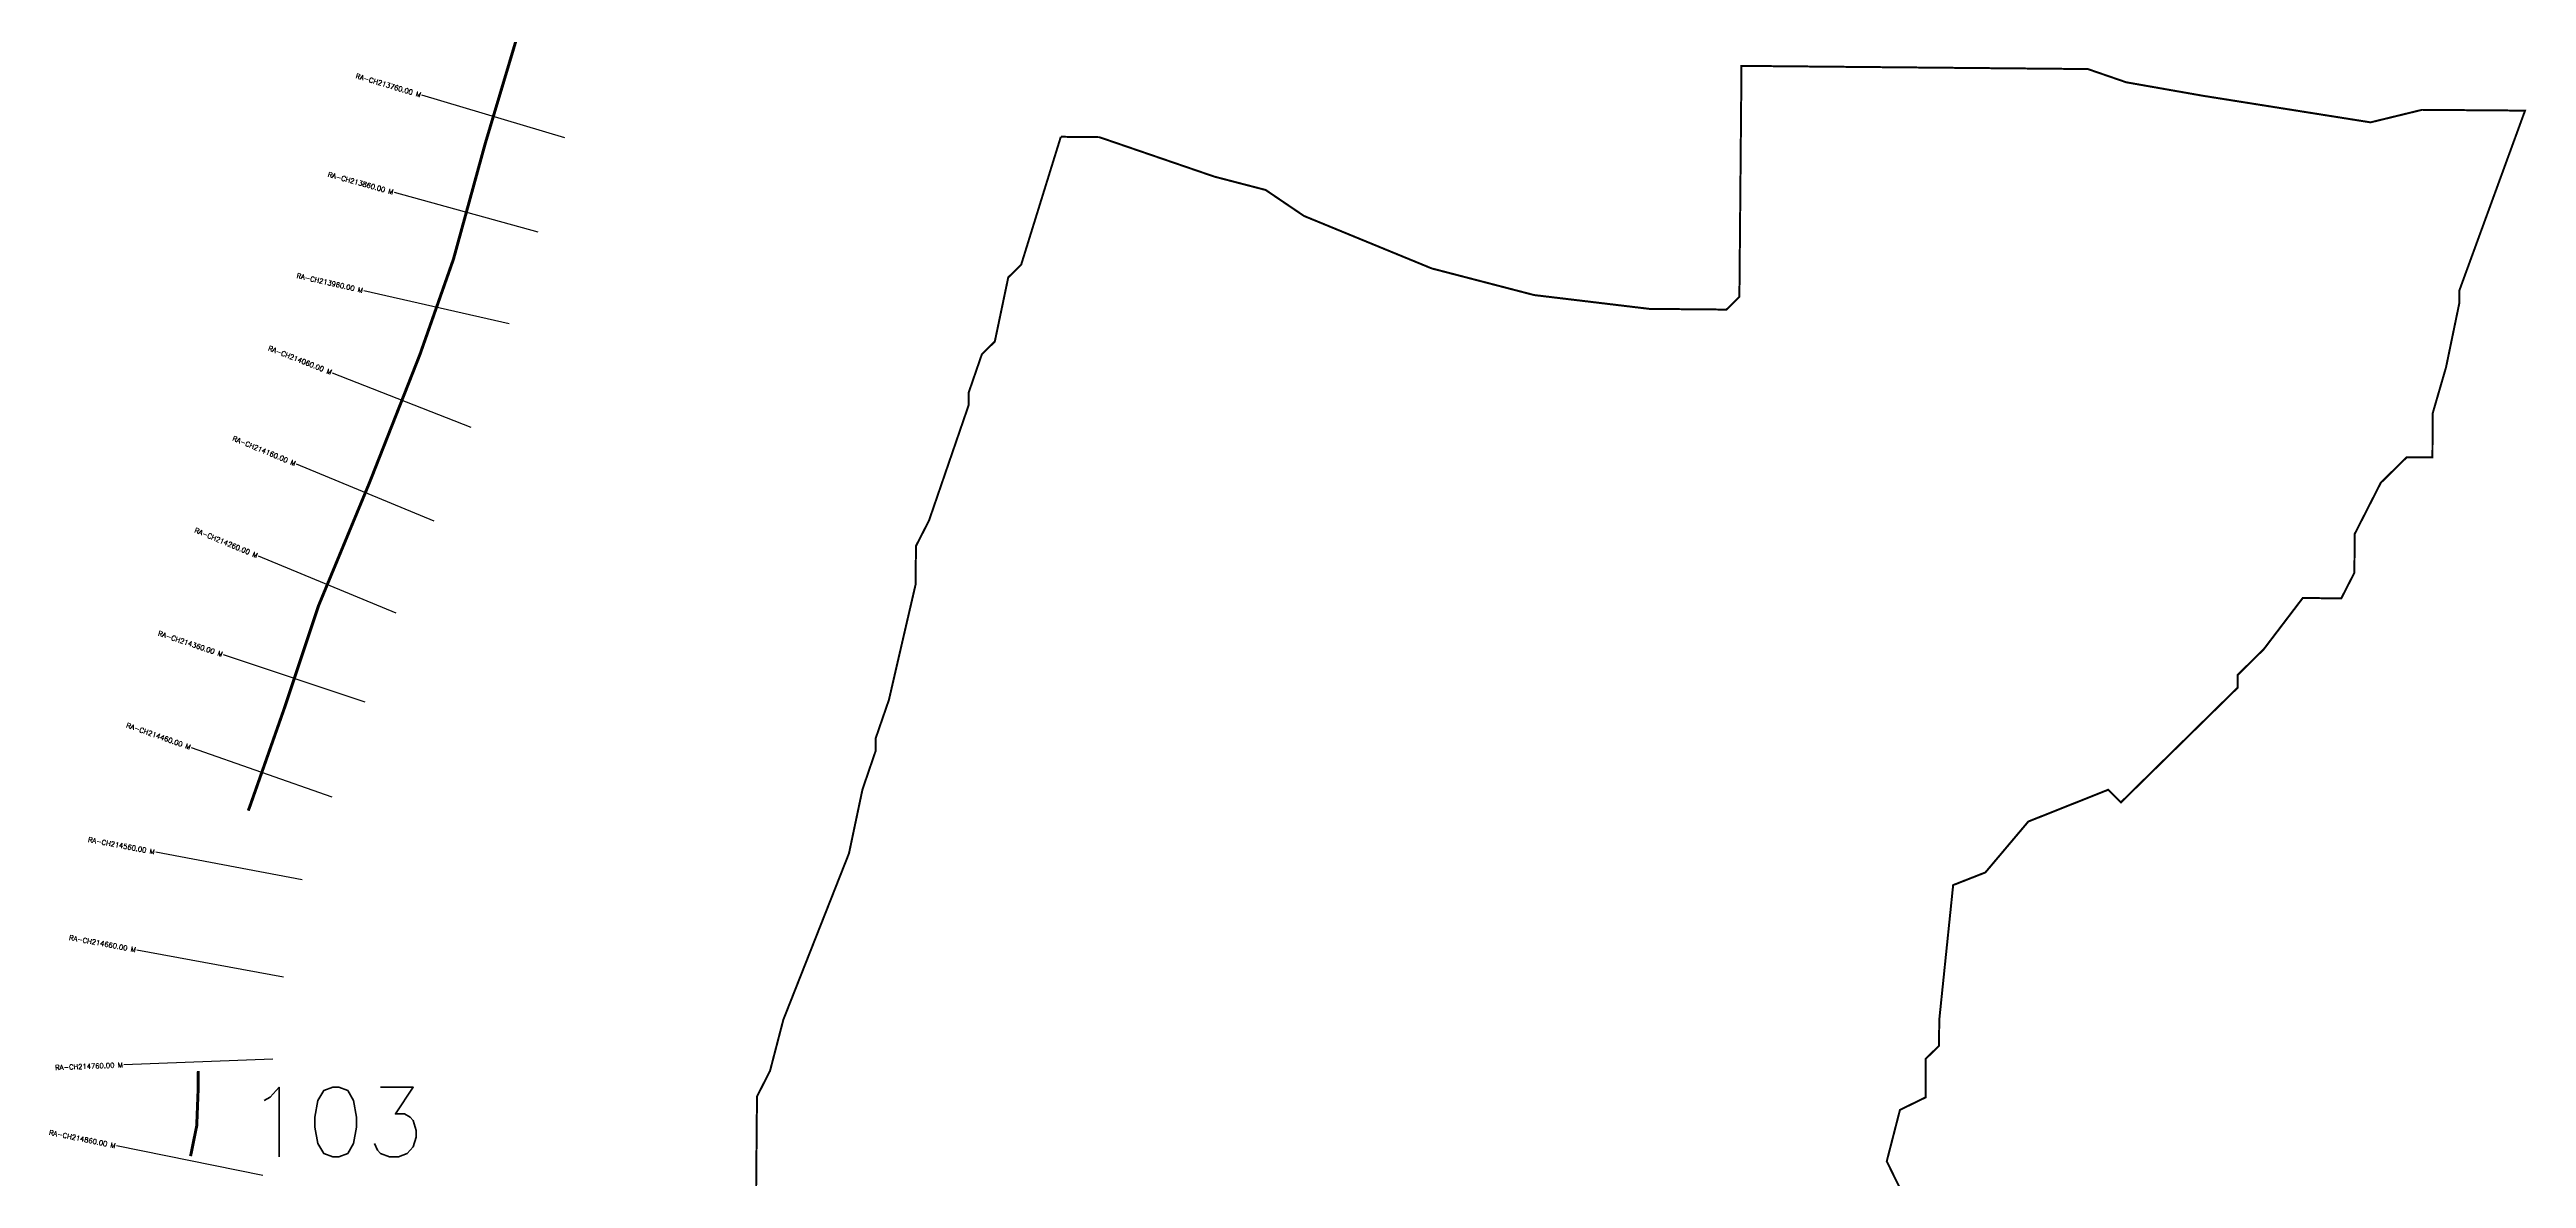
# Model space of a CAD drawing. Header units: metres. Extents: x 273847 to 276813, y 2068123 to 2073763.
# Drawn here: x 274322 to 276813, y 2069997 to 2071133 of the extents above; entities that cross this region are included whole.
import ezdxf
from ezdxf.enums import TextEntityAlignment as Align

# ---------------------------------------------------------------- set-up
doc = ezdxf.new("R2010")
doc.units = ezdxf.units.M
doc.header["$MEASUREMENT"] = 0
for name, color, linetype in [('CS', 134, 'Continuous'), ('CSMark', 6, 'Continuous'), ('NATURALLY PROTECTED', 3, 'Continuous')]:
    doc.layers.add(name, color=color, linetype=linetype)
doc.styles.get("Standard").update_dxf_attribs({"font": 'simplex.shx'})

msp = doc.modelspace()

# ---------------------------------------------------------------- linework, layer by layer
at = {"color": 6, "const_width": 2, "flags": 128}
for points in [[(275338.9, 2071044.8), (275377.6, 2071044.4), (275493.4, 2071004.7), (275544.9, 2070991.3), (275583.4, 2070965.2), (275711.9, 2070912.4), (275815, 2070885.6), (275931, 2070871.7), (276008.4, 2070871), (276021.4, 2070883.8), (276023.5, 2071116.1), (276371.9, 2071112.9), (276410.5, 2071099.6), (276487.9, 2071086), (276656.2, 2071059.3), (276708, 2071071.9), (276811.6, 2071071.1), (276745.6, 2070890.4), (276745.5, 2070877.5), (276732.1, 2070812.8), (276718.6, 2070766.3), (276718.5, 2070722.5), (276692.6, 2070722.5), (276666.5, 2070696.8), (276640.2, 2070645.2), (276640, 2070606.4), (276626.8, 2070580.6), (276588, 2070580.9), (276548.8, 2070529.4), (276522.7, 2070503.7), (276522.6, 2070490.8), (276405.1, 2070375.3), (276392.4, 2070388.1), (276312, 2070356.1), (276268.8, 2070304.9), (276236.4, 2070292.2), (276222.4, 2070156.4), (276222.2, 2070130.5), (276208.9, 2070117.6), (276208.9, 2070078.8), (276182.9, 2070066.1), (276169.6, 2070014.4), (276207.9, 2069936.4)], [(275032.4, 2069982.8), (275033.3, 2070079.6), (275046.4, 2070105.3), (275059.8, 2070156.8), (275125.8, 2070324), (275139.4, 2070388.4), (275152.6, 2070427), (275152.7, 2070439.9), (275166, 2070478.5), (275176.1, 2070522.3), (275192.8, 2070594.4), (275193.2, 2070633.2), (275206.3, 2070658.8), (275246.1, 2070774.6), (275246.2, 2070787.5), (275259.5, 2070826.1), (275272.5, 2070838.9), (275286, 2070903.3), (275299, 2070916.1), (275338.9, 2071044.8)]]:
    msp.add_lwpolyline(points, dxfattribs=at)
at = {"layer": 'CS'}
for p, q in [((274839.9, 2071043.6), (274696.2, 2071086.5)), ((274813.2, 2070948.9), (274668.6, 2070988.7)), ((274784.2, 2070856.8), (274637.9, 2070890)), ((274745.9, 2070752.3), (274606.3, 2070807.2)), ((274708.6, 2070658.1), (274570, 2070715.4)), ((274670.4, 2070565.7), (274531.8, 2070623)), ((274639.1, 2070476.3), (274496.8, 2070523.8)), ((274606, 2070380.7), (274464.5, 2070430.4)), ((274575.9, 2070297.5), (274428.5, 2070325.3)), ((274556.9, 2070199.5), (274409.5, 2070226.9)), ((274546.4, 2070117.1), (274396.5, 2070111.3)), ((274536.2, 2070000.1), (274389.2, 2070029.8))]:
    msp.add_line(p, q, dxfattribs=at)
at = {"layer": 'NATURALLY PROTECTED', "const_width": 3, "flags": 128}
for points in [[(274795, 2071155.2), (274759.9, 2071037.8), (274728, 2070921.7), (274694.2, 2070825.6), (274643.7, 2070697.3), (274592.2, 2070572.9), (274558.1, 2070470.6), (274522.6, 2070369.6), (274521.6, 2070367.1)], [(274471.4, 2070105.2), (274471.1, 2070083.7), (274469.8, 2070050.2), (274463.6, 2070019.6)]]:
    msp.add_lwpolyline(points, dxfattribs=at)

# ---------------------------------------------------------------- texts
at = {"insert": (274519.6, 2070088.8), "char_height": 70, "attachment_point": 1}
msp.add_mtext_dynamic_manual_height_columns('103', width=95.172, gutter_width=1, heights=[0], dxfattribs=at)
at = {"layer": 'CSMark'}
for s, rotation, p in [('RA-CH213760.00 M', 343.375, (274695.2, 2071086.8)), ('RA-CH213860.00 M', 344.6104, (274667.6, 2070989)), ('RA-CH213960.00 M', 347.2198, (274636.9, 2070890.2)), ('RA-CH214060.00 M', 338.5163, (274605.4, 2070807.6)), ('RA-CH214160.00 M', 337.5275, (274569.1, 2070715.8)), ('RA-CH214260.00 M', 337.5275, (274530.9, 2070623.4)), ('RA-CH214360.00 M', 341.5503, (274495.8, 2070524.1)), ('RA-CH214460.00 M', 340.6607, (274463.5, 2070430.7)), ('RA-CH214560.00 M', 349.3055, (274427.5, 2070325.5)), ('RA-CH214660.00 M', 349.4798, (274408.5, 2070227.1)), ('RA-CH214760.00 M', 2.2147, (274395.5, 2070111.3)), ('RA-CH214860.00 M', 348.5618, (274388.2, 2070030))]:
    msp.add_text(s, height=5, rotation=rotation, dxfattribs=at).set_placement(p, align=Align.MIDDLE_RIGHT)

doc.saveas('drawing.dxf')
